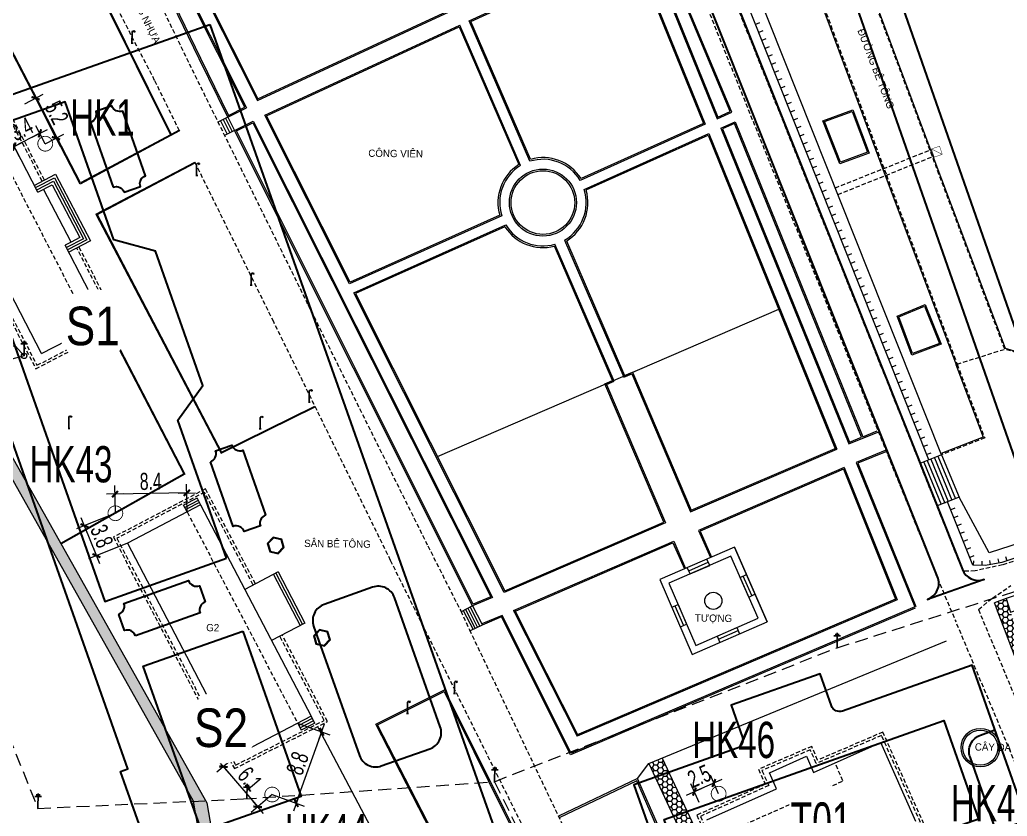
# Model space of a CAD drawing. Header units: inches. Extents: x 496359 to 501064, y 2374078 to 2377203.
# Drawn here: x 497065.8 to 497181, y 2376310.5 to 2376403.4 of the extents above; entities that cross this region are included whole.
import ezdxf
from ezdxf.enums import TextEntityAlignment as Align

# ---------------------------------------------------------------- set-up
doc = ezdxf.new("R2010")
doc.units = ezdxf.units.IN
doc.header["$MEASUREMENT"] = 0
doc.linetypes.add('DASHED', pattern=[0.75, 0.5, -0.25])
for name, color, linetype in [('cd', 7, 'Continuous'), ('chu', 6, 'Continuous'), ('MANH', 147, 'Continuous'), ('NOI', 2, 'Continuous'), ('tl', 8, 'Continuous')]:
    doc.layers.add(name, color=color, linetype=linetype)
for name, color, linetype, lineweight in [('EG Text2', 7, 'Continuous', 18), ('ISO', 252, 'Continuous', 20), ('LC Dim', 8, 'Continuous', 18), ('LC Net dam 1', 30, 'Continuous', 30), ('LC Net manh', 239, 'Continuous', 5)]:
    doc.layers.add(name, color=color, linetype=linetype, lineweight=lineweight)
doc.styles.add('dien giai', font='', dxfattribs={"width": 0.8})
doc.styles.add('EG Hai', font='')
doc.styles.add('style1', font='')
doc.styles.get('dien giai').set_extended_font_data('.VnArial NarrowH')
doc.styles.get('EG Hai').set_extended_font_data('.VnArial NarrowH')
doc.styles.get('style1').set_extended_font_data('.VnAvantH')
doc.dimstyles.new('DIM300', dxfattribs={"dimscale": 0.5, "dimtxt": 2, "dimasz": 0.007, "dimexe": 1, "dimexo": 0, "dimgap": 0.4, "dimtad": 1, "dimtoh": 1, "dimdec": 1, "dimzin": 1, "dimdsep": 46, "dimtxsty": 'dien giai', "dimblk": 'rowdim', "dimcen": 2.5, "dimclrd": 256, "dimclre": 256, "dimclrt": 2, "dimazin": 0, "dimtfac": 1, "dimtdec": 1, "dimtix": 1, "dimtmove": 2, "dimatfit": 0, "dimldrblk": 'dot leader', "dimfxl": 2, "dimtolj": 1, "dimtzin": 0, "dimlwd": -1, "dimlwe": -1, "dimarcsym": 1})
pattern_1 = [(359.267215784, (-528735.85168, -2369706.46263), (0.566607394046, 0.317539068605), [0.375, -0.75]), (119.267215784, (-528735.85168, -2369706.46263), (-0.55830059713, 0.331926862913), [0.375, -0.75]), (59.267215784, (-528735.85168, -2369706.46263), (0.008306796916, 0.64946593152), [-0.75, 0.375])]

# ---------------------------------------------------------------- blocks, each defined once
blk = doc.blocks.new('1')
at = {"layer": 'tl', "color": 250, "lineweight": 0}
blk.add_line((0, -0.5), (0, 0), dxfattribs=at)
blk = doc.blocks.new('cdien')
at = {"layer": 'cd', "extrusion": (-0.000518657, 0.000768986, 1)}
for p, q in [((-0.8, 2.78, 0), (0.76, 2.78, 0)), ((-0.46, 3.14, 0), (0.49, 3.14, 0)), ((0, 0), (0, 3.5, 0))]:
    blk.add_line(p, q, dxfattribs=at)
blk = doc.blocks.new('chieusang')
at = {"layer": 'cd', "extrusion": (-0.000518657, 0.000768986, 1)}
for p, q in [((-0.03, 2.38, 0), (0.1, 2.57, 0)), ((-0.03, 2.38, 0), (-0.03, 0.03, 0)), ((0.1, 2.57, 0), (0.34, 2.61, 0)), ((0.34, 2.44, 0), (0.34, 2.61, 0)), ((0.34, 2.61, 0), (0.56, 2.54, 0)), ((0.54, 2.37, 0), (0.34, 2.44, 0)), ((0.58, 2.47, 0), (0.54, 2.37, 0)), ((0.56, 2.54, 0), (0.58, 2.47, 0)), ((-0.2, 0, 0), (0.2, 0, 0))]:
    blk.add_line(p, q, dxfattribs=at)
blk = doc.blocks.new('Nền HT mới')
at = {"layer": 'MANH', "lineweight": 0}
h = blk.add_hatch(dxfattribs=at)
h.set_pattern_fill('HONEY', color=8, scale=3, angle=-0.7328, style=0)
h.set_pattern_definition(pattern_1)
h.paths.add_polyline_path([(373.11, -3.72), (363.8, 10.34), (361.87, 12.36), (358.57, 31.52), (334.17, 74.78), (334.67, 76.42), (360.12, 31.31), (363.37, 12.4), (365.03, 10.67), (370.8, 1.32), (373.56, -3.47)])
h = blk.add_hatch(dxfattribs=at)
h.set_pattern_fill('HONEY', color=8, scale=3, angle=-0.7328, style=0)
h.set_pattern_definition([(359.267215784, (-736010.08436, -2368366.01803), (0.566607394046, 0.317539068605), [0.375, -0.75]), (119.267215784, (-736010.08436, -2368366.01803), (-0.55830059713, 0.331926862913), [0.375, -0.75]), (59.267215784, (-736010.08436, -2368366.01803), (0.008306796916, 0.64946593152), [-0.75, 0.375])])
h.paths.add_polyline_path([(461.38, 29.95), (462.5, 30.37), (453.88, 53.55), (453.35, 55.16), (451.99, 54.64)])
h = blk.add_hatch(dxfattribs=at)
h.set_pattern_fill('HONEY', color=8, scale=3, angle=-0.7328, style=0)
h.set_pattern_definition(pattern_1)
h.paths.add_polyline_path([(413.25, 36.54), (411.7, 35.9), (416.33, 25.93), (417.85, 26.63)])
at = {"layer": 'chu', "color": 1, "lineweight": 0, "elevation": -28.38}
blk.add_lwpolyline([(338.8, 83.45), (337.81, 84.57), (334.33, 84.57)], dxfattribs=at)
at = {"layer": 'chu', "color": 1, "lineweight": 0}
blk.add_circle((338.8, 83.45, -1.6), 0.316, dxfattribs=at)
at = {"layer": 'MANH', "color": 1, "linetype": 'DASHED', "lineweight": 0, "ltscale": 3, "elevation": -28.38}
for points in [[(338.8, 83.45), (320.94, 78.75), (340.42, 30.66), (364.41, 31.76), (393.69, 33.78), (433.64, 49.39), (462.8, 58.64), (490.97, 67.81), (516.49, 76.2), (548.21, 86.54), (576.26, 95.7), (610.19, 94.18), (634.86, 101.12), (676.11, 115.48), (714.18, 128.71), (753.35, 142.39), (783.93, 137.98), (839.41, 172.28), (890.57, 190.2), (916.29, 216.65), (939.12, 240.49), (989.34, 305.87)], [(393.69, 33.78), (407.18, 6.07), (419.78, -19.62), (431.57, -51.89)]]:
    blk.add_lwpolyline(points, dxfattribs=at)
at = {"layer": 'MANH', "color": 3, "linetype": 'DASHED', "lineweight": 0, "elevation": -28.38}
for points in [[(556.6, 214.06), (559, 210.7), (599.01, 111.59), (598.35, 108.37), (595.78, 105.71), (542.67, 88.3), (521.63, 81.47), (502.95, 75.39), (481.94, 68.66), (452.95, 59.08)], [(480.41, 92.1), (456.05, 83.39), (453.21, 84.23), (444.76, 106.69), (437.29, 126.74), (431.92, 141.14), (432.25, 144.44), (434.96, 146.81), (468.96, 159.18), (499.83, 170.41), (524.34, 179.32), (528.09, 179.19), (530.04, 177.09), (553.87, 121.3), (553.84, 119.5), (552.77, 118.45), (527.58, 109.13), (504.3, 100.74), (480.41, 92.1)], [(402.5, 159.62), (404.55, 157.69), (405.87, 155.32), (445.35, 57.53), (447.44, 52.6)], [(409.35, 159.26), (410.83, 158.33), (412.19, 156.45), (424.41, 144.46), (431.86, 124.82), (439.4, 104.55), (447.65, 82.49), (453.21, 84.23)], [(452.95, 59.08), (449.76, 58.37), (448.34, 58.32), (409.02, 156.66)], [(356.92, 109.7), (354.03, 115.58), (339.11, 144.35)], [(348.8, 138.91), (348.61, 137.08), (358.06, 117.53), (371.93, 89.39), (385.9, 61.28), (389.73, 53.7), (390.75, 51.5), (425.22, -20.7), (430.02, -30.91)], [(429.39, -37.62), (422.21, -22.12), (381.55, 59.58), (367.92, 87.41), (358.72, 106.06)], [(447.65, 82.49), (450.86, 73.87), (445.83, 71.92)], [(484, -26.74), (476.96, -10.02), (468.58, 9.78), (450.15, 53.87), (451.77, 55.2), (453.92, 56.65)], [(474.03, -10.82), (474.02, -10.8), (465.81, 8.83), (447.44, 52.6)]]:
    blk.add_lwpolyline(points, dxfattribs=at)
at = {"layer": 'MANH', "lineweight": 0, "elevation": -28.38}
for points in [[(480.38, 92.19), (456.05, 83.5), (453.29, 84.31), (444.86, 106.72), (437.38, 126.78), (432.02, 141.15), (432.35, 144.39), (435.01, 146.72), (469, 159.09), (499.87, 170.31), (524.36, 179.22), (528.04, 179.09), (529.95, 177.03), (553.77, 121.28), (553.74, 119.54), (552.71, 118.53), (527.55, 109.23), (504.27, 100.83)], [(411.4, 131.86), (419.73, 111.3), (421.16, 111.94), (412.6, 132.41)], [(434.05, 106.03), (432.17, 110.78), (435.4, 111.96), (437.2, 107.2)], [(442.46, 83.73), (440.84, 87.99), (443.84, 89.26), (445.61, 84.9)], [(367.86, 62.31), (367.16, 61.57), (367.46, 60.6), (368.45, 60.37), (369.14, 61.11), (368.85, 62.08)], [(367.89, 62.2), (367.28, 61.55), (367.54, 60.68), (368.41, 60.48), (369.03, 61.13), (368.77, 61.99)], [(416.74, 48.62), (425.47, 52.43), (421.66, 61.14), (412.98, 57.35)], [(417.16, 49.67), (424.42, 52.84), (421.25, 60.1), (414.02, 56.94)], [(373.25, 51.53), (372.55, 50.79), (372.85, 49.81), (373.84, 49.58), (374.53, 50.32), (374.24, 51.29)], [(373.28, 51.42), (372.67, 50.76), (372.93, 49.9), (373.8, 49.69), (374.42, 50.35), (374.16, 51.21)], [(387.14, 26.62), (380.03, 40.42), (387.79, 44.28), (394.7, 30.39), (400.93, 17.87), (393.79, 14.08)]]:
    blk.add_lwpolyline(points, close=True, dxfattribs=at)
for points in [[(444.34, 71.32), (409.35, 159.26)], [(412.32, 156.11), (424.28, 144.38), (431.72, 124.77), (439.26, 104.49), (447.56, 82.31), (447.63, 82.33)], [(445.83, 71.92), (412.32, 156.11)], [(339.79, 141.62), (355.86, 109.24)], [(339.88, 141.67), (355.95, 109.29)], [(356.93, 109.71), (345.34, 103.48), (326.55, 139.71)], [(355.86, 109.24), (345.38, 103.62), (326.64, 139.75)], [(362.58, 111.3), (359.23, 118.11), (350.02, 137.14), (351.87, 138.03), (364.75, 112.39)], [(362.65, 111.5), (364.55, 112.46), (351.81, 137.84), (350.23, 137.07), (359.36, 118.17), (362.65, 111.5)], [(378.75, 132.74), (359.91, 125.36), (366.01, 113.24), (388.89, 123.8), (386.45, 129.48)], [(378.81, 132.61), (360.12, 125.28), (366.08, 113.43), (388.69, 123.88), (386.31, 129.43)], [(411.2, 131.94), (419.65, 111.1), (421.35, 111.87), (412.67, 132.62), (411.2, 131.94)], [(397.81, 106.16), (390.73, 122.53), (409.8, 131.3)], [(397.88, 106.38), (390.93, 122.46), (409.72, 131.09), (418.05, 110.55), (403.77, 104.13)], [(409.8, 131.3), (418.25, 110.47), (403.67, 103.92)], [(394.52, 99.79), (376.75, 91.85), (366.89, 111.53), (389.62, 122.04)], [(394.3, 99.85), (376.82, 92.04), (367.09, 111.46), (389.55, 121.84), (396.52, 105.77)], [(396.72, 105.66), (389.62, 122.04)], [(362.72, 111.37), (364.75, 112.39)], [(433.96, 105.84), (431.98, 110.86), (435.49, 112.15), (437.4, 107.11), (433.96, 105.84)], [(340.4, 102.54), (335.87, 111.31)], [(362.58, 111.3), (361.41, 110.73)], [(361.72, 110.87), (362.5, 109.32)], [(362.01, 111.02), (362.79, 109.47)], [(362.3, 111.16), (363.07, 109.61)], [(362.58, 111.3), (362.72, 111.37)], [(362.58, 111.3), (363.36, 109.75)], [(365.53, 110.84), (393.45, 55.27), (391.11, 54.28), (363.36, 109.75)], [(363.5, 109.82), (365.53, 110.84)], [(363.56, 109.69), (365.47, 110.64), (393.25, 55.35), (391.18, 54.48), (363.56, 109.69)], [(420.09, 110.02), (421.74, 110.75)], [(421.74, 110.75), (436.64, 74.02)], [(356.89, 109.79), (355.95, 109.29)], [(356.89, 109.79), (356.93, 109.71)], [(363.36, 109.75), (362.18, 109.17)], [(363.36, 109.75), (363.5, 109.82)], [(420.09, 110.02), (435.02, 73.2)], [(436.5, 73.97), (421.66, 110.55), (420.29, 109.94), (435.1, 73.4)], [(404.14, 102.86), (418.69, 109.38), (433.61, 72.58)], [(404.37, 102.8), (418.61, 109.18), (433.47, 72.52)], [(340.82, 83.71), (328.52, 107.52)], [(347.18, 99.97), (358.73, 106.06)], [(358.77, 105.97), (358.73, 106.06)], [(347.22, 99.88), (358.77, 105.97)], [(339.99, 103.34), (342.46, 104.63), (346.54, 96.86), (344.69, 95.9)], [(340.13, 103.08), (342.34, 104.23), (346.13, 96.99), (343.88, 95.82)], [(340.27, 102.81), (342.21, 103.82), (345.72, 97.11), (343.74, 96.09)], [(340.4, 102.55), (342.08, 103.42), (345.32, 97.24), (344.28, 96.7)], [(344.28, 96.7), (341.08, 102.9)], [(347.18, 99.97), (361.78, 72.09), (372.76, 77.49)], [(347.27, 100.02), (361.82, 72.23), (372.72, 77.58)], [(406.74, 80.1), (413.63, 63.97), (394.81, 55.85), (377.27, 90.8), (395.01, 98.73)], [(394.9, 98.52), (377.47, 90.73), (394.88, 56.05), (413.43, 64.05), (406.54, 80.17), (407.44, 80.57), (400.66, 96.26)], [(401.86, 96.96), (408.78, 80.97)], [(402.06, 96.86), (408.86, 81.17)], [(344.28, 96.7), (343.6, 96.35)], [(348.17, 87.51), (343.6, 96.35)], [(344.69, 95.9), (344.01, 95.56)], [(406.74, 80.1), (407.64, 80.49), (400.72, 96.48)], [(387.01, 71.72), (426.84, 88.89)], [(442.37, 83.54), (440.65, 88.08), (443.93, 89.46), (445.8, 84.81), (442.37, 83.54)], [(340.82, 83.71), (348.17, 87.51)], [(348.85, 86.43), (357.57, 69.66), (343.09, 61.5)], [(348.76, 86.38), (357.43, 69.7), (343.04, 61.58)], [(447.51, 82.44), (450.67, 73.96), (445.77, 72.06)], [(408.78, 80.97), (409.68, 81.35), (416.54, 65.25), (433.61, 72.58)], [(408.86, 81.17), (409.76, 81.55), (416.62, 65.45), (433.42, 72.66)], [(372.72, 77.58), (372.76, 77.49)], [(506.29, 78.22), (451.37, 60.46), (447.87, 66.96)], [(373.11, -3.72), (363.8, 10.34), (361.87, 12.36), (358.57, 31.52), (334.17, 74.78), (334.67, 76.42), (360.12, 31.31), (363.37, 12.4), (365.03, 10.67), (370.8, 1.32), (373.56, -3.47), (373.11, -3.72)], [(435.02, 73.2), (438.38, 74.56)], [(435.1, 73.4), (436.5, 73.97)], [(436.56, 73.83), (436.56, 73.83)], [(436.64, 74.02), (438.32, 74.7)], [(439.26, 72.4), (435.87, 71.02), (442.7, 54.17)], [(439.32, 72.26), (436.07, 70.94), (442.84, 54.23)], [(445.83, 71.92), (443.31, 70.91)], [(445, 71.57), (447.04, 66.62)], [(445.41, 71.75), (447.45, 66.79)], [(445.83, 71.92), (447.87, 66.96)], [(434.48, 70.42), (440.65, 54.99), (403.31, 39.07)], [(434.48, 70.42), (417.48, 63.09), (418.87, 59.92)], [(434.34, 70.37), (434.34, 70.36)], [(434.54, 70.29), (434.53, 70.29)], [(443.75, 71.06), (445.79, 66.11)], [(444.16, 71.23), (446.2, 66.28)], [(444.58, 71.4), (446.62, 66.45)], [(434.39, 70.23), (440.46, 55.07), (403.25, 39.21)], [(434.39, 70.23), (417.68, 63.01), (419, 59.98)], [(485.04, 69.96), (481.85, 68.94), (452.86, 59.36), (450.94, 58.99), (449.49, 59.04), (446.53, 66.43)], [(358.97, 66.86), (357.41, 66.04)], [(358.97, 66.86), (359.39, 66.06)], [(447.87, 66.96), (445.3, 65.94)], [(359.39, 66.06), (350.86, 61.6)], [(357.82, 65.24), (357.41, 66.04)], [(359.11, 66.59), (357.54, 65.77)], [(359.25, 66.33), (357.68, 65.51)], [(359.39, 66.06), (372.28, 41.42)], [(350.86, 61.6), (363.75, 36.96)], [(395.89, 53.74), (414.58, 61.84), (415.97, 58.66)], [(395.95, 53.61), (414.5, 61.64), (415.83, 58.6)], [(421.66, 61.14), (425.47, 52.43)], [(416.33, 58.38), (418.62, 59.38)], [(416.49, 58.01), (418.78, 59.01)], [(418.78, 59.01), (418.46, 59.75)], [(465.34, 59.18), (465.34, 59.18), (453.35, 55.16), (453.88, 53.55), (466.99, 57.98)], [(368.42, 58.24), (364.54, 56.21)], [(367.88, 57.96), (371.01, 51.99)], [(368.15, 58.1), (371.27, 52.13)], [(368.42, 58.24), (371.54, 52.27)], [(416.49, 58.01), (416.17, 58.75)], [(422.33, 57.61), (423.06, 57.93)], [(423.33, 55.32), (422.33, 57.61)], [(423.7, 55.48), (422.7, 57.77)], [(423.33, 55.32), (424.06, 55.64)], [(391.11, 54.28), (389.77, 53.61)], [(390.84, 54.15), (391.98, 51.91)], [(391.11, 54.28), (392.19, 52.18)], [(442.7, 54.17), (402.63, 37.1), (394.56, 53.18), (392.19, 52.18)], [(414.36, 54.13), (415.1, 54.45)], [(414.73, 54.29), (415.72, 52)], [(415.1, 54.45), (416.09, 52.16)], [(453.35, 55.16), (451.99, 54.64)], [(461.38, 29.95), (451.99, 54.64)], [(390.04, 53.74), (391.17, 51.53)], [(390.31, 53.88), (391.44, 51.65)], [(390.57, 54.01), (391.71, 51.78)], [(442.76, 54.03), (402.56, 36.91), (394.49, 52.99), (392.24, 52.04)], [(395.89, 53.74), (403.31, 39.07)], [(396.02, 53.81), (403.44, 39.14)], [(371.54, 52.27), (367.67, 50.24)], [(392.24, 52.04), (390.82, 51.36)], [(392.19, 52.18), (392.25, 52.04)], [(415.36, 51.84), (416.09, 52.16)], [(419.66, 50.76), (421.95, 51.76)], [(419.66, 50.76), (419.98, 50.03)], [(419.82, 50.4), (422.11, 51.4)], [(421.95, 51.76), (422.27, 51.03)], [(411.7, 35.9), (446.4, 50.22)], [(387, 26.56), (379.83, 40.49), (387.86, 44.48), (394.84, 30.45), (401.13, 17.81), (393.73, 13.88), (387, 26.56)], [(372.28, 41.42), (363.75, 36.96)], [(370.72, 40.6), (371.13, 39.8)], [(372.42, 41.15), (370.86, 40.33)], [(372.56, 40.89), (371, 40.07)], [(372.7, 40.62), (371.13, 39.8)], [(372.7, 40.62), (372.28, 41.42)], [(380.37, 21.68), (379.52, 23.47), (381.38, 24.43), (373.11, 40.09)], [(430.9, 34.86), (438.74, 38.34)], [(442.82, 29.12), (438.74, 38.34)], [(410.37, 34.14), (411.7, 35.9)], [(411.7, 35.9), (427.82, 1.2), (428.9, 0.29), (461.79, 15.8)], [(413.25, 36.52), (417.85, 26.63)], [(426.57, 32.94), (425.74, 34.82), (430.07, 36.74), (430.9, 34.86)], [(414.35, 25.01), (410.37, 34.14), (401.14, 29.74)], [(414.17, 24.93), (410.27, 33.88), (401.23, 29.56)], [(418.45, 29.34), (426.57, 32.94)]]:
    blk.add_lwpolyline(points, dxfattribs=at)
at = {"layer": 'MANH', "color": 5, "linetype": 'DASHED', "lineweight": 0, "elevation": -28.38}
for points in [[(341.17, 103.96), (336.48, 113.04), (326.68, 108.04), (340.17, 81.95), (349.94, 87)], [(340.91, 103.82), (336.35, 112.64), (327.09, 107.91), (340.3, 82.35), (349.54, 87.13), (344.94, 96.03)], [(433.44, 103.05), (444.55, 107.49)], [(433.75, 102.28), (444.86, 106.72)], [(349.94, 87), (345.2, 96.17)], [(359.97, 67.93), (349.22, 62.3), (363.34, 35.3), (374.21, 40.79), (368.91, 50.89)], [(365.51, 56.72), (359.85, 67.53), (349.62, 62.18), (363.47, 35.71), (373.8, 40.92), (368.64, 50.75)], [(365.78, 56.86), (359.97, 67.93)], [(443.76, 28.86), (438.98, 39.56), (431.37, 36.29), (430.68, 37.89), (424.48, 35.23), (425.27, 33.48), (417.29, 29.88), (422.05, 19.23), (443.76, 28.86)]]:
    blk.add_lwpolyline(points, dxfattribs=at)
at = {"layer": 'MANH', "linetype": 'DASHED', "lineweight": 0, "elevation": -28.38}
for points in [[(346.59, 86.69), (334.28, 110.5)], [(357.82, 65.24), (370.72, 40.6)], [(434.33, 33.87), (433.4, 35.97)], [(421.48, 28.18), (434.33, 33.87)]]:
    blk.add_lwpolyline(points, dxfattribs=at)
at = {"layer": 'MANH', "color": 5, "lineweight": 0, "const_width": 0.05, "elevation": -28.38}
blk.add_lwpolyline([(444.97, 106.64), (445.92, 106.96), (445.59, 107.91), (444.65, 107.58)], close=True, dxfattribs=at)
blk.add_lwpolyline([(444.65, 107.58), (445.92, 106.96)], dxfattribs=at)
at = {"layer": 'MANH', "color": 5, "linetype": 'DASHED', "lineweight": 0, "elevation": -28.38}
blk.add_lwpolyline([(443.37, 29.02), (438.83, 39.17), (431.21, 35.9), (430.52, 37.5), (424.88, 35.07), (425.67, 33.33), (417.69, 29.73), (422.2, 19.63)], close=True, dxfattribs=at)
at = {"layer": 'MANH', "lineweight": 0}
for centre, radius in [((399.33, 101.33, -1.64), 3.91), ((399.33, 101.33, -1.64), 3.71), ((419.2, 54.88, -1.8), 1), ((450.36, 37.75, -2.87), 2.25), ((450.36, 37.75, -2.87), 2.05)]:
    blk.add_circle(centre, radius, dxfattribs=at)
for radius, start, end in [(5.05, 30.7993, 107.4836), (5.25, 32.1865, 106.0539), (5.25, 122.4276, 196.4406), (5.05, 121.0656, 197.8603), (5.05, 300.0133, 17.6124), (5.25, 301.4165, 16.2127), (5.25, 212.4827, 284.6249), (5.05, 211.1, 285.9948)]:
    blk.add_arc((399.33, 101.33, -1.64), radius, start, end, dxfattribs=at)
at = {"layer": 'cd', "lineweight": 0}
for name, p, xscale, yscale, zscale, rotation in [('chieusang', (351.4, 119.92, -1.69), 0.5499999999883585, 0.5499999999883585, 0.5499999999883585, 359.8380142929382), ('chieusang', (358.94, 104.49, -1.91), 0.5499999999883585, 0.5499999999883585, 0.5499999999883585, 359.8380142929382), ('chieusang', (365.3, 91.68, -1.86), 0.5499999999883585, 0.5499999999883585, 0.5499999999883585, 359.8380142929382), ('cdien', (338.8, 83.45, -1.06), 0.5, 0.5, 0.5, 359.2672157837458), ('chieusang', (372.08, 78.04, -1.98), 0.5499999999883585, 0.5499999999883585, 0.5499999999883585, 359.8380142929382), ('chieusang', (344.04, 74.99, -2.39), 0.5499999999883585, 0.5499999999883585, 0.5499999999883585, 359.8380142929382), ('chieusang', (366.35, 74.94, -2.23), 0.5499999999883585, 0.5499999999883585, 0.5499999999883585, 359.8380142929382), ('cdien', (433.64, 49.39, -1.78), 0.5, 0.5, 0.5, 359.2672157837458), ('chieusang', (389.01, 44.06, -1.99), 0.5499999999883585, 0.5499999999883585, 0.5499999999883585, 359.8380142929382), ('chieusang', (383.53, 41.72, -2.15), 0.5499999999883585, 0.5499999999883585, 0.5499999999883585, 359.8380142929382), ('cdien', (393.69, 33.78, -1.99), 0.5, 0.5, 0.5, 359.2672157837458), ('cdien', (364.79, 31.76, -2.37), 0.5, 0.5, 0.5, 359.2672157837458), ('cdien', (340.42, 30.66, -3.17), 0.5, 0.5, 0.5, 359.2672157837458)]:
    blk.add_blockref(name, p, dxfattribs=dict(at, xscale=xscale, yscale=yscale, zscale=zscale, rotation=rotation))
at = {"layer": 'NOI', "lineweight": 0}
for p, rotation in [((424.14, 122.1, -28.38), 111.7005805221085), ((424.51, 121.17, -28.38), 111.7005805221085), ((424.88, 120.24, -28.38), 111.7005805221085), ((425.25, 119.31, -28.38), 111.7005805221085), ((425.62, 118.38, -28.38), 111.7005805221085), ((425.99, 117.45, -28.38), 111.7005805221085), ((426.36, 116.52, -28.38), 111.7005805221085), ((426.73, 115.6, -28.38), 111.7005805221085), ((427.1, 114.67, -28.38), 111.7005805221085), ((427.47, 113.74, -28.38), 111.7005805221085), ((427.83, 112.81, -28.38), 111.7005805221085), ((428.2, 111.88, -28.38), 111.7005805221085), ((428.57, 110.95, -28.38), 111.7005805221085), ((428.94, 110.02, -28.38), 111.7005805221085), ((429.31, 109.09, -28.38), 111.7005805221085), ((429.68, 108.16, -28.38), 111.7005805221085), ((430.05, 107.23, -28.38), 111.7005805221085), ((430.42, 106.3, -28.38), 111.7005805221085), ((430.79, 105.37, -28.38), 111.7005805221085), ((431.16, 104.45, -28.38), 111.7005805221085), ((431.53, 103.52, -28.38), 111.7005805221085), ((431.9, 102.59, -28.38), 111.7005805221085), ((432.27, 101.66, -28.38), 111.7005805221085), ((432.64, 100.73, -28.38), 111.7005805221085), ((433.01, 99.8, -28.38), 111.7005805221085), ((433.38, 98.87, -28.38), 111.7005805221085), ((433.75, 97.94, -28.38), 111.7005805221085), ((434.12, 97.01, -28.38), 111.7005805221085), ((434.49, 96.08, -28.38), 111.7005805221085), ((434.86, 95.15, -28.38), 111.7005805221085), ((435.23, 94.23, -28.38), 111.7005805221085), ((435.6, 93.3, -28.38), 111.7005805221085), ((435.97, 92.37, -28.38), 111.7005805221085), ((436.34, 91.44, -28.38), 111.7005805221085), ((436.71, 90.51, -28.38), 111.7005805221085), ((437.08, 89.58, -28.38), 111.7005805221085), ((437.45, 88.65, -28.38), 111.7005805221085), ((437.82, 87.72, -28.38), 111.7005805221085), ((438.19, 86.79, -28.38), 111.7005805221085), ((438.56, 85.86, -28.38), 111.7005805221085), ((438.93, 84.93, -28.38), 111.7005805221085), ((439.3, 84, -28.38), 111.7005805221085), ((439.67, 83.08, -28.38), 111.7005805221085), ((440.04, 82.15, -28.38), 111.7005805221085), ((440.41, 81.22, -28.38), 111.7005805221085), ((440.78, 80.29, -28.38), 111.7005805221085), ((441.15, 79.36, -28.38), 111.7005805221085), ((441.52, 78.43, -28.38), 111.7005805221085), ((441.89, 77.5, -28.38), 111.7005805221085), ((442.26, 76.57, -28.38), 111.7005805221085), ((442.63, 75.64, -28.38), 111.7005805221085), ((442.99, 74.71, -28.38), 111.7005805221085), ((443.36, 73.78, -28.38), 111.7005805221085), ((443.73, 72.86, -28.38), 111.7005805221085), ((444.1, 71.93, -28.38), 111.7005805221085), ((446.9, 65.5, -28.38), 111.8250391149427), ((447.27, 64.57, -28.38), 111.8250391149427), ((447.64, 63.64, -28.38), 111.8250391149427), ((448.01, 62.71, -28.38), 111.8250391149427), ((448.39, 61.79, -28.38), 111.8250391149427), ((448.76, 60.86, -28.38), 111.8250391149427), ((449.13, 59.93, -28.38), 111.8250391149427), ((453.46, 59.56, -28.38), 198.286764848721), ((449.53, 59.04, -28.38), 178.173150547794), ((450.53, 59.01, -28.38), 178.173150547794), ((451.52, 59.1, -28.38), 190.8750328541286), ((452.5, 59.29, -28.38), 190.8750328541286)]:
    blk.add_blockref('1', p, dxfattribs=dict(at, rotation=rotation))
at = {"layer": 'chu', "color": 6, "lineweight": 0, "style": 'style1'}
for s, rotation, p in [('§¦êNG NHùA ', 296.2754, (350.37, 127.11, -28.38)), ('§¦êNG B£ T¤NG', 291.0888, (435.99, 121.41, -28.38)), ('C¤NG VI£N', 359.2672, (378.95, 106.67, -28.38)), ('s©n bª t«ng', 359.2672, (371.47, 61.16, -28.38)), ('T¦îNG', 359.2672, (417.05, 52.46, -28.38)), ('G2', 359.2672, (360.04, 51.33, -28.38)), ('c©y ®a', 359.2672, (449.71, 37.41, -28.38)), ('G2', 359.2672, (431.36, 29.74, -28.38))]:
    blk.add_text(s, height=0.85, rotation=rotation, dxfattribs=at).set_placement(p)
blk = doc.blocks.new('rowdim')
blk.add_line((-200, 0), (200, 0))
at = {"const_width": 50}
blk.add_lwpolyline([(-71, -71), (71, 71)], dxfattribs=at)
blk = doc.blocks.new('*D419')
at = {"layer": 'Defpoints', "color": 0, "transparency": 16777216}
for p in [(497144.52, 2376313.39), (497147.34, 2376313.14), (497145.08, 2376312.13)]:
    blk.add_point(p, dxfattribs=at)
at = {"layer": 'LC Dim', "transparency": 16777216}
for p, q in [((497147.34, 2376313.14), (497146.38, 2376315.31)), ((497145.08, 2376312.13), (497144.11, 2376314.3)), ((497146.79, 2376314.39), (497144.52, 2376313.39)), ((497146.79, 2376314.39), (497146.8, 2376314.4)), ((497144.52, 2376313.38), (497144.51, 2376313.38))]:
    blk.add_line(p, q, dxfattribs=at)
at = {"layer": 'LC Dim', "transparency": 16777216, "xscale": 0.005, "yscale": 0.005, "zscale": 0.005}
for p, rotation in [((497146.79, 2376314.39), 203.9101483172864), ((497144.52, 2376313.39), 23.91014831728645)]:
    blk.add_blockref('rowdim', p, dxfattribs=dict(at, rotation=rotation))
at = {"layer": 'LC Dim', "color": 2, "transparency": 16777216, "insert": (497145.08, 2376315.19), "char_height": 2, "attachment_point": 5, "rotation": 23.9101, "style": 'dien giai'}
blk.add_mtext('\\A1;2.5', dxfattribs=at)
blk = doc.blocks.new('dot leader')
at = {"const_width": 50}
blk.add_lwpolyline([(-25, 0, 1), (25, 0, 1)], format="xyb", close=True, dxfattribs=at)
blk = doc.blocks.new('*D420')
at = {"layer": 'Defpoints', "color": 0, "transparency": 16777216}
for p in [(497091.27, 2376317.73), (497095.26, 2376313.05), (497093.57, 2376311.61)]:
    blk.add_point(p, dxfattribs=at)
at = {"layer": 'LC Dim', "transparency": 16777216}
for p, q in [((497091.27, 2376317.73), (497088.82, 2376315.64)), ((497089.58, 2376316.28), (497093.57, 2376311.62)), ((497095.26, 2376313.05), (497092.81, 2376310.96))]:
    blk.add_line(p, q, dxfattribs=at)
at = {"layer": 'LC Dim', "transparency": 16777216, "xscale": 0.005, "yscale": 0.005, "zscale": 0.005}
for p, rotation in [((497089.58, 2376316.29), 130.5065411149182), ((497093.57, 2376311.61), 310.5065411149182)]:
    blk.add_blockref('rowdim', p, dxfattribs=dict(at, rotation=rotation))
at = {"layer": 'LC Dim', "color": 2, "transparency": 16777216, "insert": (497092.66, 2376314.87), "char_height": 2, "attachment_point": 5, "rotation": 310.5065, "style": 'dien giai'}
blk.add_mtext('\\A1;6.1', dxfattribs=at)
blk = doc.blocks.new('*D421')
at = {"layer": 'Defpoints', "color": 0, "transparency": 16777216}
for p in [(497098.23, 2376321.37), (497101.04, 2376320.37), (497095.26, 2376313.05)]:
    blk.add_point(p, dxfattribs=at)
at = {"layer": 'LC Dim', "transparency": 16777216}
for p, q in [((497098.23, 2376321.37), (497101.99, 2376320.03)), ((497098.07, 2376312.05), (497101.04, 2376320.36)), ((497095.26, 2376313.05), (497099.01, 2376311.71))]:
    blk.add_line(p, q, dxfattribs=at)
at = {"layer": 'LC Dim', "transparency": 16777216, "xscale": 0.005, "yscale": 0.005, "zscale": 0.005}
for p, rotation in [((497101.04, 2376320.37), 70.34522583524006), ((497098.07, 2376312.05), 250.3452258352401)]:
    blk.add_blockref('rowdim', p, dxfattribs=dict(at, rotation=rotation))
at = {"layer": 'LC Dim', "color": 2, "transparency": 16777216, "insert": (497098.22, 2376316.69), "char_height": 2, "attachment_point": 5, "rotation": 70.3452, "style": 'dien giai'}
blk.add_mtext('\\A1;8.8', dxfattribs=at)
blk = doc.blocks.new('*D422')
at = {"layer": 'Defpoints', "color": 0, "transparency": 16777216}
for p in [(497076.97, 2376345.86), (497073.36, 2376344.41), (497078.37, 2376342.37)]:
    blk.add_point(p, dxfattribs=at)
at = {"layer": 'LC Dim', "transparency": 16777216}
for p, q in [((497076.97, 2376345.86), (497072.43, 2376344.04)), ((497074.76, 2376340.92), (497073.36, 2376344.4)), ((497078.37, 2376342.37), (497073.83, 2376340.55))]:
    blk.add_line(p, q, dxfattribs=at)
at = {"layer": 'LC Dim', "transparency": 16777216, "xscale": 0.005, "yscale": 0.005, "zscale": 0.005}
for p, rotation in [((497073.36, 2376344.41), 111.9031753498316), ((497074.76, 2376340.92), 291.9031753498317)]:
    blk.add_blockref('rowdim', p, dxfattribs=dict(at, rotation=rotation))
at = {"layer": 'LC Dim', "color": 2, "transparency": 16777216, "insert": (497075.38, 2376343.19), "char_height": 2, "attachment_point": 5, "rotation": 291.9032, "style": 'dien giai'}
blk.add_mtext('\\A1;3.8', dxfattribs=at)
blk = doc.blocks.new('*D423')
at = {"layer": 'Defpoints', "color": 0, "transparency": 16777216}
for p in [(497076.93, 2376348.09), (497085.34, 2376346.01), (497076.97, 2376345.86)]:
    blk.add_point(p, dxfattribs=at)
at = {"layer": 'LC Dim', "transparency": 16777216}
for p, q in [((497076.97, 2376345.86), (497076.91, 2376349.09)), ((497085.29, 2376348.24), (497076.93, 2376348.09)), ((497085.34, 2376346.01), (497085.28, 2376349.24))]:
    blk.add_line(p, q, dxfattribs=at)
at = {"layer": 'LC Dim', "transparency": 16777216, "xscale": 0.005, "yscale": 0.005, "zscale": 0.005}
for p, rotation in [((497076.93, 2376348.09), 181.0565024679714), ((497085.3, 2376348.24), 1.056502467971354)]:
    blk.add_blockref('rowdim', p, dxfattribs=dict(at, rotation=rotation))
at = {"layer": 'LC Dim', "color": 2, "transparency": 16777216, "insert": (497081.09, 2376349.58), "char_height": 2, "attachment_point": 5, "rotation": 1.0565, "style": 'dien giai'}
blk.add_mtext('\\A1;8.4', dxfattribs=at)
blk = doc.blocks.new('*D424')
at = {"layer": 'Defpoints', "color": 0, "transparency": 16777216}
for p in [(497067.66, 2376394.27), (497066.4, 2376393.63), (497068.78, 2376388.97)]:
    blk.add_point(p, dxfattribs=at)
at = {"layer": 'LC Dim', "transparency": 16777216}
for p, q in [((497066.4, 2376393.63), (497068.55, 2376394.73)), ((497070.04, 2376389.62), (497067.67, 2376394.27)), ((497068.78, 2376388.97), (497070.94, 2376390.07))]:
    blk.add_line(p, q, dxfattribs=at)
at = {"layer": 'LC Dim', "transparency": 16777216, "xscale": 0.005, "yscale": 0.005, "zscale": 0.005}
for p, rotation in [((497067.66, 2376394.27), 117.0693435164914), ((497070.04, 2376389.61), 297.0693435164914)]:
    blk.add_blockref('rowdim', p, dxfattribs=dict(at, rotation=rotation))
at = {"layer": 'LC Dim', "color": 2, "transparency": 16777216, "insert": (497070.12, 2376392.59), "char_height": 2, "attachment_point": 5, "rotation": 297.0693, "style": 'dien giai'}
blk.add_mtext('\\A1;5.2', dxfattribs=at)
blk = doc.blocks.new('*D425')
at = {"layer": 'Defpoints', "color": 0, "transparency": 16777216}
for p in [(497065.17, 2376388.63), (497068.78, 2376388.97), (497065.79, 2376387.42)]:
    blk.add_point(p, dxfattribs=at)
at = {"layer": 'LC Dim', "transparency": 16777216}
for p, q in [((497068.78, 2376388.97), (497067.7, 2376391.07)), ((497068.15, 2376390.18), (497065.17, 2376388.64)), ((497065.79, 2376387.42), (497064.71, 2376389.52))]:
    blk.add_line(p, q, dxfattribs=at)
at = {"layer": 'LC Dim', "transparency": 16777216, "xscale": 0.005, "yscale": 0.005, "zscale": 0.005}
for p, rotation in [((497068.16, 2376390.18), 27.33202923490753), ((497065.17, 2376388.63), 207.3320292349075)]:
    blk.add_blockref('rowdim', p, dxfattribs=dict(at, rotation=rotation))
at = {"layer": 'LC Dim', "color": 2, "transparency": 16777216, "insert": (497066.01, 2376390.67), "char_height": 2, "attachment_point": 5, "rotation": 27.332, "style": 'dien giai'}
blk.add_mtext('\\A1;3.4', dxfattribs=at)

msp = doc.modelspace()

# ---------------------------------------------------------------- linework, layer by layer
at = {"layer": 'LC Net dam 1'}
for points in [[(497193.47, 2376343.51), (497183.1, 2376339.84, 0.413168), (497184.93, 2376343.66), (497149.68, 2376444.46, 0.414214), (497145.86, 2376446.3), (497156.24, 2376449.94, 0.414214), (497154.4, 2376446.11), (497158.12, 2376435.46, 0.414214), (497161.95, 2376433.61), (497258.23, 2376467.28), (497288.63, 2376380.36, 0.41526), (497292.46, 2376378.52), (497282.09, 2376374.85, 0.413168), (497283.92, 2376378.67), (497256.15, 2376458.08, 0.414214), (497252.33, 2376459.92), (497163.6, 2376428.89, 0.414214), (497161.76, 2376425.07), (497189.63, 2376345.35, 0.41526)], [(497129.13, 2376440.46), (497137.63, 2376443.43, 0.426859), (497135.83, 2376439.49), (497175.78, 2376339.29, 0.402717), (497178.31, 2376338.15), (497171.7, 2376335.81, 0.425805), (497172.89, 2376338.44), (497132.9, 2376438.73, 0.40168)], [(497076.72, 2376383.91, -0.414214), (497078, 2376383.3), (497079.89, 2376383.96, -0.414214), (497080.5, 2376385.24), (497077.83, 2376392.78, -0.414214), (497076.55, 2376393.39), (497074.67, 2376392.73, -0.414214), (497074.06, 2376391.45)], [(497088.05, 2376351.87, 0.414214), (497088.66, 2376353.15), (497090.55, 2376353.81, 0.414214), (497091.83, 2376353.21), (497094.49, 2376345.66, 0.414214), (497093.88, 2376344.39), (497092, 2376343.72, 0.414214), (497090.72, 2376344.33)], [(497079.3, 2376331.57, 0.414214), (497078.03, 2376332.18), (497077.36, 2376334.07, 0.414214), (497077.97, 2376335.34), (497085.51, 2376338.01, 0.414214), (497086.79, 2376337.4), (497087.45, 2376335.52, 0.414214), (497086.84, 2376334.24)], [(497100.1, 2376332.68), (497105.44, 2376317.6, 0.414214), (497107.99, 2376316.38), (497113.65, 2376318.38, 0.414214), (497114.87, 2376320.93), (497109.53, 2376336.02, 0.414214), (497106.98, 2376337.23), (497101.32, 2376335.23, 0.414214)]]:
    msp.add_lwpolyline(points, format="xyb", close=True, dxfattribs=at)
at = {"layer": 'LC Net dam 1', "const_width": 0.1}
for points in [[(497067.92, 2376388.97, 1), (497069.65, 2376388.97, 1)], [(497076.11, 2376345.86, 1), (497077.83, 2376345.86, 1)], [(497094.4, 2376313.05, 1), (497096.12, 2376313.05, 1)], [(497146.48, 2376313.14, 1), (497148.21, 2376313.14, 1)]]:
    msp.add_lwpolyline(points, format="xyb", close=True, dxfattribs=at)
at = {"layer": 'LC Net dam 1'}
msp.add_lwpolyline([(497179.74, 2376308.78), (497176.68, 2376317.43, -0.414401), (497177.9, 2376319.98), (497179.58, 2376320.58)], format="xyb", dxfattribs=at)

# ---------------------------------------------------------------- block references
at = {"layer": 'LC Net manh'}
msp.add_blockref('Nền HT mới', (496727.52, 2376280.77, 2.92), dxfattribs=at)

# ---------------------------------------------------------------- texts
at = {"layer": 'EG Text2', "style": 'EG Hai', "width": 0.8}
for s, p in [('hk1', (497075.46, 2376392.03, -25.45)), ('hk43', (497071.79, 2376351.58, -52.27)), ('hk46', (497149.09, 2376319.42, -78.2)), ('hk4', (497178.2, 2376312.05, -52.34)), ('hk44', (497101.57, 2376308.66, -52.27))]:
    msp.add_text(s, height=4.224, rotation=0, dxfattribs=at).set_placement(p, align=Align.MIDDLE_CENTER)

# ---------------------------------------------------------------- dimensions: what is measured, and where the dimension line sits
at = {"layer": 'LC Dim'}
for p1, p2, distance, picture, middle in [((497068.78, 2376388.97, -25.45), (497066.4, 2376393.63, -25.45), -1.42, '*D424', (497070.12, 2376392.59, -25.45)), ((497068.78, 2376388.97, -25.45), (497065.79, 2376387.42, -25.45), -1.36, '*D425', (497066.01, 2376390.67, -25.45)), ((497085.34, 2376346.01, -25.45), (497076.97, 2376345.86, -25.45), -2.23, '*D423', (497081.09, 2376349.58, -25.45)), ((497078.37, 2376342.37, -25.45), (497076.97, 2376345.86, -25.45), 3.89, '*D422', (497075.38, 2376343.19, -25.45)), ((497095.26, 2376313.05, -25.45), (497098.23, 2376321.37, -25.45), -2.99, '*D421', (497098.22, 2376316.69, -25.45)), ((497091.2669, 2376317.7282, -25.452), (497095.2609, 2376313.0529, -25.452), -2.2192, '*D420', (497092.6571, 2376314.8722, -25.452)), ((497147.34, 2376313.14, -25.45), (497145.08, 2376312.13, -25.45), -1.37, '*D419', (497145.08, 2376315.19, -25.45))]:
    dim = msp.add_aligned_dim(p1=p1, p2=p2, distance=distance, dimstyle='DIM300', override={"dimscale": 1, "dimasz": 0.005, "dimpost": ''}, dxfattribs=at)
    dim.commit()
    dim.dimension.update_dxf_attribs({"geometry": picture, "text_midpoint": middle})

# ---------------------------------------------------------------- next in the draw order: wipeouts: each hides what was drawn before it
at = {"ltscale": 500}
for points, z in [([(497071.41, 2376364.77), (497070.95, 2376365.32), (497070.7, 2376365.72), (497070.46, 2376366.22), (497070.29, 2376366.75), (497070.2, 2376367.24), (497070.17, 2376367.68), (497070.19, 2376368.21), (497070.25, 2376368.61), (497070.41, 2376369.18), (497070.53, 2376369.5), (497070.76, 2376369.93), (497071.02, 2376370.33), (497071.4, 2376370.77), (497071.81, 2376371.13), (497072.28, 2376371.44), (497072.73, 2376371.67), (497073.17, 2376371.83), (497073.56, 2376371.93), (497074.07, 2376372), (497074.5, 2376372.01), (497074.91, 2376371.98), (497075.45, 2376371.88), (497075.87, 2376371.76), (497076.25, 2376371.59), (497076.84, 2376371.25), (497077.1, 2376371.05), (497077.39, 2376370.78), (497077.65, 2376370.5), (497077.91, 2376370.15), (497078.16, 2376369.74), (497078.32, 2376369.4), (497078.45, 2376369.05), (497078.56, 2376368.6), (497078.62, 2376368.2), (497078.64, 2376367.62), (497078.58, 2376367.07), (497078.49, 2376366.63), (497078.37, 2376366.28), (497078.17, 2376365.84), (497077.95, 2376365.46), (497077.75, 2376365.17), (497077.41, 2376364.79), (497077.15, 2376364.54), (497076.74, 2376364.24), (497076.46, 2376364.07), (497076.21, 2376363.94), (497075.9, 2376363.81), (497075.56, 2376363.7), (497075.22, 2376363.62), (497074.87, 2376363.56), (497074.52, 2376363.54), (497074.24, 2376363.54), (497073.8, 2376363.58), (497073.44, 2376363.65), (497073.03, 2376363.77), (497072.64, 2376363.92), (497072.16, 2376364.18), (497071.94, 2376364.33), (497071.64, 2376364.57)], -291.65), ([(497086.37, 2376317.9), (497085.91, 2376318.45), (497085.66, 2376318.85), (497085.42, 2376319.35), (497085.25, 2376319.87), (497085.16, 2376320.37), (497085.13, 2376320.81), (497085.15, 2376321.33), (497085.21, 2376321.74), (497085.37, 2376322.31), (497085.49, 2376322.63), (497085.71, 2376323.06), (497085.98, 2376323.46), (497086.36, 2376323.89), (497086.76, 2376324.25), (497087.24, 2376324.57), (497087.69, 2376324.8), (497088.13, 2376324.96), (497088.52, 2376325.06), (497089.03, 2376325.13), (497089.46, 2376325.14), (497089.87, 2376325.11), (497090.41, 2376325.01), (497090.82, 2376324.88), (497091.21, 2376324.72), (497091.79, 2376324.37), (497092.06, 2376324.18), (497092.35, 2376323.91), (497092.61, 2376323.63), (497092.87, 2376323.28), (497093.12, 2376322.87), (497093.28, 2376322.53), (497093.4, 2376322.18), (497093.52, 2376321.73), (497093.58, 2376321.32), (497093.6, 2376320.74), (497093.54, 2376320.19), (497093.44, 2376319.76), (497093.33, 2376319.41), (497093.13, 2376318.96), (497092.91, 2376318.59), (497092.7, 2376318.3), (497092.37, 2376317.91), (497092.1, 2376317.67), (497091.7, 2376317.37), (497091.42, 2376317.2), (497091.17, 2376317.07), (497090.86, 2376316.94), (497090.51, 2376316.83), (497090.18, 2376316.75), (497089.83, 2376316.69), (497089.48, 2376316.67), (497089.19, 2376316.67), (497088.76, 2376316.71), (497088.4, 2376316.78), (497087.99, 2376316.89), (497087.6, 2376317.05), (497087.12, 2376317.31), (497086.9, 2376317.45), (497086.59, 2376317.69)], -316.73), ([(497156.39, 2376306.94), (497155.92, 2376307.49), (497155.67, 2376307.89), (497155.44, 2376308.39), (497155.27, 2376308.91), (497155.17, 2376309.41), (497155.14, 2376309.85), (497155.16, 2376310.37), (497155.22, 2376310.78), (497155.38, 2376311.35), (497155.51, 2376311.67), (497155.73, 2376312.1), (497156, 2376312.5), (497156.38, 2376312.93), (497156.78, 2376313.29), (497157.25, 2376313.61), (497157.71, 2376313.84), (497158.14, 2376314), (497158.54, 2376314.1), (497159.04, 2376314.17), (497159.48, 2376314.18), (497159.89, 2376314.15), (497160.43, 2376314.05), (497160.84, 2376313.92), (497161.22, 2376313.76), (497161.81, 2376313.42), (497162.07, 2376313.22), (497162.37, 2376312.95), (497162.62, 2376312.67), (497162.89, 2376312.32), (497163.13, 2376311.91), (497163.29, 2376311.57), (497163.42, 2376311.22), (497163.54, 2376310.77), (497163.6, 2376310.37), (497163.61, 2376309.78), (497163.56, 2376309.23), (497163.46, 2376308.8), (497163.34, 2376308.45), (497163.15, 2376308), (497162.93, 2376307.63), (497162.72, 2376307.34), (497162.38, 2376306.95), (497162.12, 2376306.71), (497161.71, 2376306.41), (497161.43, 2376306.24), (497161.18, 2376306.11), (497160.88, 2376305.98), (497160.53, 2376305.87), (497160.2, 2376305.79), (497159.85, 2376305.73), (497159.5, 2376305.71), (497159.21, 2376305.71), (497158.78, 2376305.75), (497158.41, 2376305.82), (497158.01, 2376305.93), (497157.61, 2376306.09), (497157.14, 2376306.35), (497156.92, 2376306.5), (497156.61, 2376306.74)], -318.72)]:
    msp.add_wipeout(points, dxfattribs=at).translate(0, 0, z).dxf.layer = 'ISO'

# ---------------------------------------------------------------- next in the draw order: linework, layer by layer
at = {"layer": 'LC Net dam 1'}
for points in [[(497088, 2376402.88), (497127.79, 2376290.38), (497091.14, 2376277.42), (497077.58, 2376315.75), (497078.43, 2376316.05), (497052.2, 2376390.22)], [(497089.94, 2376340.61), (497084.24, 2376356.71), (497087.18, 2376360.76), (497081.63, 2376376.45), (497076.8, 2376377.75), (497071.11, 2376393.85), (497056.91, 2376388.83), (497075.74, 2376335.58)], [(497177.66, 2376310.16), (497145.07, 2376298.64), (497141, 2376310.14), (497173.6, 2376321.67)]]:
    msp.add_lwpolyline(points, close=True, dxfattribs=at)
at = {"layer": 'LC Net dam 1', "elevation": -268.38}
msp.add_lwpolyline([(497091.84, 2376332.12), (497098.66, 2376312.83), (497087.04, 2376308.73), (497080.22, 2376328.01)], close=True, dxfattribs=at)
at = {"layer": 'LC Net dam 1'}
msp.add_lwpolyline([(497169.08, 2376287.04), (497163.44, 2376303.01), (497183.31, 2376310.04), (497176.91, 2376328.14), (497161.78, 2376322.79, -0.414401), (497160.5, 2376323.4), (497159.18, 2376327.14), (497148.79, 2376323.46), (497150.11, 2376319.72, -0.414026), (497149.5, 2376318.45), (497137.45, 2376314.19), (497143.85, 2376296.08), (497160.61, 2376302.01), (497166.25, 2376286.04)], format="xyb", close=True, dxfattribs=at)

# ---------------------------------------------------------------- next in the draw order: texts
at = {"layer": 'EG Text2', "style": 'EG Hai'}
for s, p in [('s1', (497074.33, 2376367.71, -291.65)), ('s2', (497089.29, 2376320.84, -316.73))]:
    msp.add_text(s, height=4.5, rotation=0, dxfattribs=at).set_placement(p, align=Align.MIDDLE_CENTER)
at = {"layer": 'EG Text2', "style": 'EG Hai', "width": 0.8}
msp.add_text('t01', height=4.5, rotation=0, dxfattribs=at).set_placement((497159.3, 2376309.88, -318.72), align=Align.MIDDLE_CENTER)

doc.saveas('drawing.dxf')
